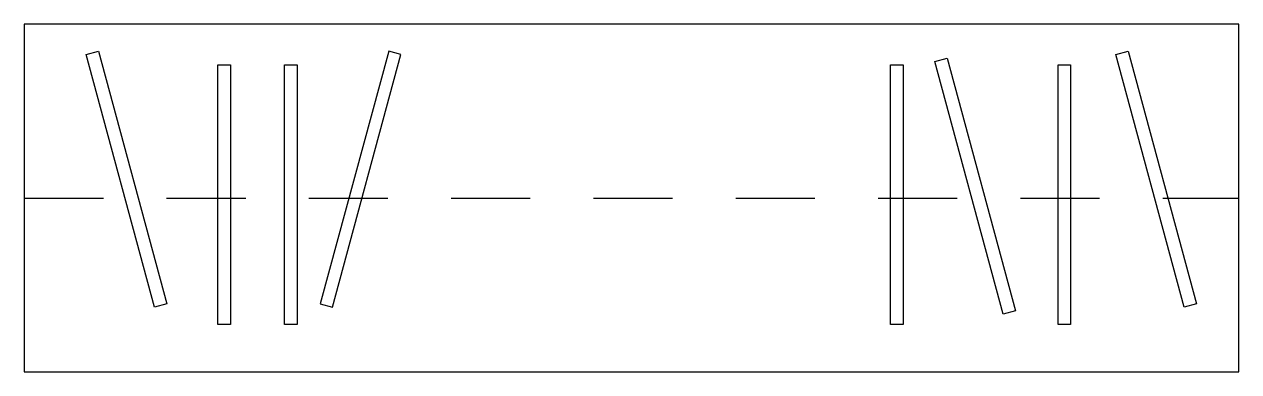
# Model space of a CAD drawing. Extents: x 0 to 1.92, y -0.55 to 0.
import ezdxf

# ---------------------------------------------------------------- set-up
doc = ezdxf.new("R2010")
doc.units = 0
doc.header["$LTSCALE"] = 0.5
doc.header["$MEASUREMENT"] = 0
doc.linetypes.add('HIDDEN', pattern=[0.375, 0.25, -0.125])
doc.layers.add('A-MOBILIA', color=2, linetype='CONTINUOUS')
doc.layers.add('ESC-50', color=1, linetype='CONTINUOUS')

msp = doc.modelspace()

# ---------------------------------------------------------------- linework, layer by layer
at = {"layer": 'A-MOBILIA', "linetype": 'HIDDEN'}
msp.add_line((0, -0.275), (1.92, -0.275), dxfattribs=at)
at = {"layer": 'A-MOBILIA'}
msp.add_lwpolyline([(1.92, 0), (0, 0), (0, -0.55), (1.92, -0.55)], close=True, dxfattribs=at)
at = {"layer": 'ESC-50'}
for points in [[(0.2254, -0.4427), (0.2061, -0.4479), (0.0979, -0.048), (0.1172, -0.0428)], [(0.4679, -0.4427), (0.4872, -0.4479), (0.5954, -0.048), (0.5761, -0.0428)], [(1.5671, -0.4535), (1.5478, -0.4587), (1.4396, -0.0588), (1.4589, -0.0536)], [(1.8532, -0.4427), (1.8339, -0.4479), (1.7258, -0.048), (1.7451, -0.0428)], [(0.3259, -0.475), (0.3059, -0.475), (0.3059, -0.0642), (0.3259, -0.0642)], [(0.4315, -0.475), (0.4115, -0.475), (0.4115, -0.0642), (0.4315, -0.0642)], [(1.3893, -0.475), (1.3693, -0.475), (1.3693, -0.0642), (1.3893, -0.0642)], [(1.6543, -0.475), (1.6343, -0.475), (1.6343, -0.0642), (1.6543, -0.0642)]]:
    msp.add_lwpolyline(points, close=True, dxfattribs=at)

doc.saveas('drawing.dxf')
